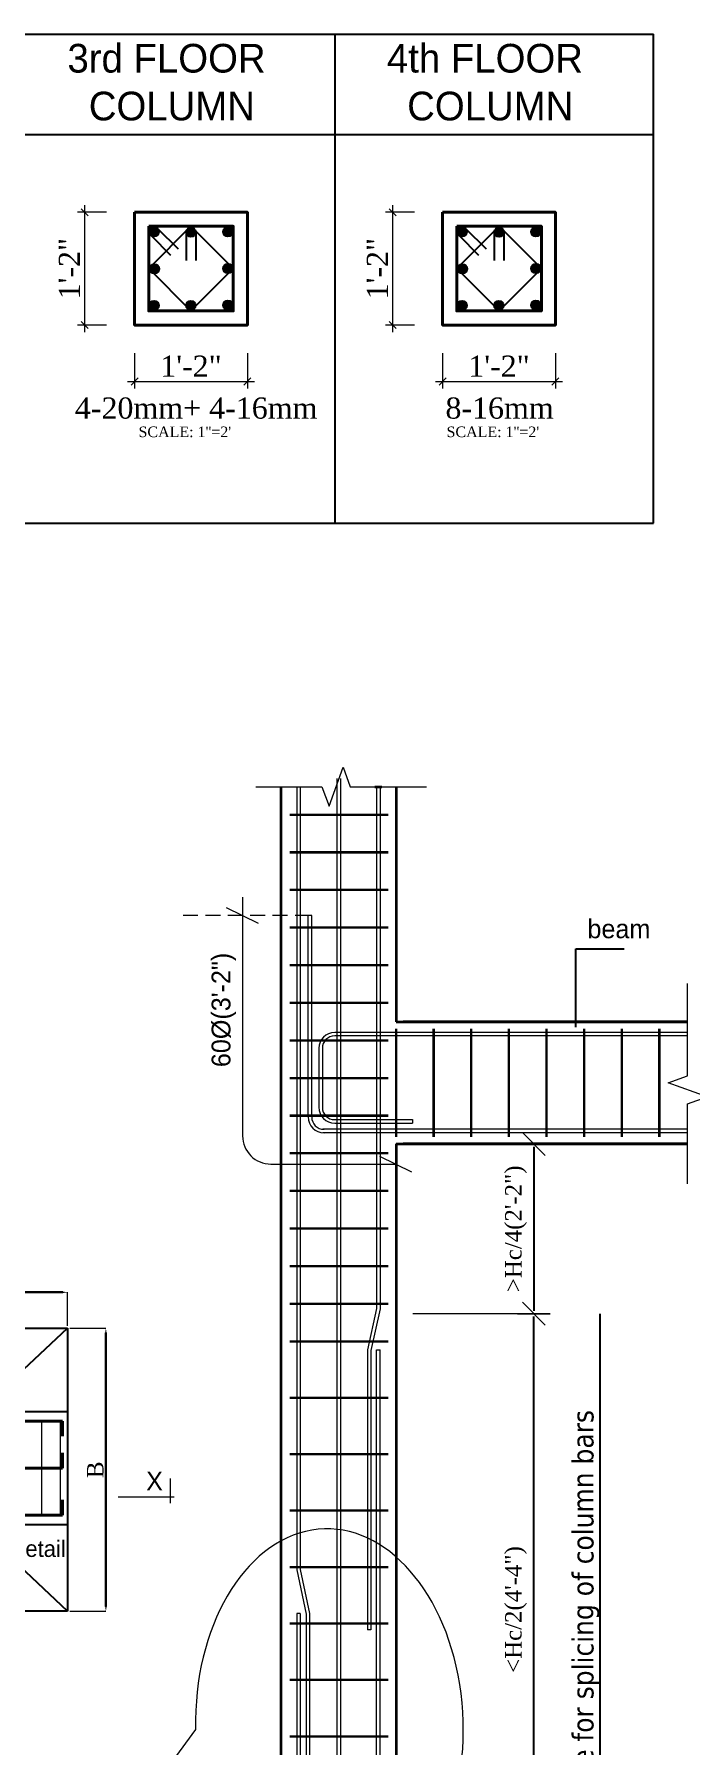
# Model space of a CAD drawing. Header units: inches. Extents: x -12073856 to 12321241, y -1226296 to 1319224.
# Drawn here: x 122845 to 123124, y 44705 to 45433 of the extents above; entities that cross this region are included whole.
import ezdxf

# ---------------------------------------------------------------- set-up
doc = ezdxf.new("R2010")
doc.units = ezdxf.units.IN
doc.header["$MEASUREMENT"] = 0
doc.header["$PDMODE"] = 35
doc.linetypes.add('ACAD_ISO04W100', pattern=[30, 24, -3, 0, -3])
doc.linetypes.add('HIDDEN', pattern=[9.525, 6.35, -3.175])
for name, color, linetype, lineweight in [('cl', 4, 'ACAD_ISO04W100', 15), ('colfill', 21, 'Continuous', 0), ('Column', 181, 'Continuous', 40), ('D-DIM', 5, 'Continuous', 18), ('DIM', 6, 'Continuous', 9), ('DIM_LINE', 173, 'Continuous', 20), ('dimension line', 252, 'Continuous', 9), ('Hatch', 9, 'Continuous', 9), ('REINFORCEMENT', 2, 'Continuous', 40), ('STIRRUPS', 14, 'Continuous', 18), ('TEXT', 255, 'Continuous', 35), ('Text 0.200', 122, 'Continuous', 20), ('tiles', 30, 'Continuous', 5), ('TRENCH', 1, 'Continuous', 35), ('WALL', 1, 'Continuous', 30)]:
    doc.layers.add(name, color=color, linetype=linetype, lineweight=lineweight)
for name, color, linetype in [('hatch2', 1, 'Continuous'), ('plan wall', 7, 'Continuous'), ('STIRRUP', 10, 'Continuous')]:
    doc.layers.add(name, color=color, linetype=linetype)
doc.styles.add('ordinary', font='times.ttf')
doc.styles.add('TAHOMA', font='tahoma.ttf', dxfattribs={"height": 9})
doc.styles.add('Text', font='GOTHIC.TTF', dxfattribs={"height": 6})
doc.styles.add('TEXT-4', font='times.ttf', dxfattribs={"height": 7})
doc.styles.add('times new roman', font='times.ttf', dxfattribs={"height": 7})
doc.dimstyles.new('ARROW', dxfattribs={"dimscale": 96, "dimtxt": 9, "dimasz": 0.125, "dimexe": 0.078125, "dimexo": 0.09375, "dimgap": 0.03125, "dimtad": 1, "dimdec": 0, "dimzin": 3, "dimdsep": 46, "dimlunit": 4, "dimtxsty": 'TAHOMA', "dimcen": 0.09375, "dimclrd": 256, "dimclre": 256, "dimclrt": 256, "dimadec": 0, "dimazin": 0, "dimtfac": 1, "dimtdec": 0, "dimtmove": 0, "dimatfit": 3, "dimfxl": 1, "dimfrac": 2, "dimtolj": 1, "dimtzin": 0, "dimarcsym": 0})
doc.dimstyles.new('DIM-4', dxfattribs={"dimtxt": 4, "dimasz": 2, "dimexe": 0, "dimexo": 1, "dimgap": 1, "dimtad": 1, "dimdec": 0, "dimlfac": 0.5, "dimzin": 3, "dimdsep": 46, "dimlunit": 4, "dimtxsty": 'TEXT-4', "dimcen": 0.09, "dimadec": 0, "dimazin": 0, "dimtfac": 1, "dimtdec": 0, "dimtix": 1, "dimtofl": 0, "dimtmove": 2, "dimatfit": 2, "dimfxl": 1, "dimtolj": 1, "dimtzin": 0, "dimlwe": 5, "dimarcsym": 0})
doc.dimstyles.new("gan2'", dxfattribs={"dimscale": 96, "dimtxt": 0.09375, "dimasz": 0.012, "dimexe": 0.09375, "dimexo": 0.15625, "dimgap": 0.03, "dimtad": 1, "dimdec": 1, "dimlfac": 0.25, "dimzin": 3, "dimdsep": 46, "dimlunit": 4, "dimtxsty": 'times new roman', "dimblk": 'gg', "dimcen": 0.09375, "dimdle": 0.09375, "dimse1": 1, "dimse2": 1, "dimclre": 34, "dimadec": 0, "dimazin": 0, "dimtfac": 1, "dimtdec": 1, "dimtix": 1, "dimtmove": 0, "dimatfit": 3, "dimfxl": 1, "dimfrac": 2, "dimtolj": 1, "dimtzin": 1, "dimarcsym": 0})
doc.dimstyles.new('nir24', dxfattribs={"dimscale": 0.25, "dimtxt": 9, "dimasz": 3, "dimexe": 3, "dimexo": 12, "dimgap": 2, "dimtad": 1, "dimdec": 0, "dimzin": 3, "dimlunit": 4, "dimtxsty": 'ordinary', "dimblk": 'OBLIQUE', "dimcen": 2.5, "dimdle": 3, "dimclrt": 3, "dimadec": 0, "dimazin": 0, "dimtfac": 1, "dimtdec": 0, "dimtmove": 2, "dimatfit": 3, "dimfxl": 1, "dimarcsym": 0})

# ---------------------------------------------------------------- blocks, each defined once
blk = doc.blocks.new('_Oblique')
at = {"color": 0, "linetype": 'ByBlock', "lineweight": -2}
blk.add_line((-0.5, -0.5), (0.5, 0.5), dxfattribs=at)
blk = doc.blocks.new('*D2598')
at = {"layer": 'Defpoints', "color": 0, "transparency": 16777216}
for p in [(20574.45, -10756.86), (20569.13, -10768.86), (20574.45, -10768.86)]:
    blk.add_point(p, dxfattribs=at)
at = {"layer": 'DIM_LINE', "color": 0, "lineweight": -2, "transparency": 16777216}
for p, q in [((20571.45, -10756.86), (20568.38, -10756.86)), ((20569.13, -10756.11), (20569.13, -10769.61)), ((20571.45, -10768.86), (20568.38, -10768.86))]:
    blk.add_line(p, q, dxfattribs=at)
at = {"layer": 'DIM_LINE', "color": 0, "lineweight": -2, "transparency": 16777216, "xscale": 0.75, "yscale": 0.75, "zscale": 0.75}
for p, rotation in [((20569.13, -10756.86), 90), ((20569.13, -10768.86), 270)]:
    blk.add_blockref('_Oblique', p, dxfattribs=dict(at, rotation=rotation))
at = {"layer": 'DIM_LINE', "color": 3, "transparency": 16777216, "insert": (20567.51, -10762.86), "char_height": 2.25, "attachment_point": 5, "rotation": 90, "style": 'ordinary'}
blk.add_mtext('1\'-2"', dxfattribs=at)
blk = doc.blocks.new('*D2599')
at = {"layer": 'Defpoints', "color": 0, "transparency": 16777216}
for p in [(20574.45, -10768.86), (20586.45, -10768.86), (20586.45, -10774.86)]:
    blk.add_point(p, dxfattribs=at)
at = {"layer": 'DIM_LINE', "color": 0, "lineweight": -2, "transparency": 16777216}
for p, q in [((20574.45, -10771.86), (20574.45, -10775.61)), ((20586.45, -10771.86), (20586.45, -10775.61)), ((20573.7, -10774.86), (20587.2, -10774.86))]:
    blk.add_line(p, q, dxfattribs=at)
at = {"layer": 'DIM_LINE', "color": 0, "lineweight": -2, "transparency": 16777216, "xscale": 0.75, "yscale": 0.75, "zscale": 0.75, "rotation": 180}
blk.add_blockref('_Oblique', (20574.45, -10774.86), dxfattribs=at)
at = {"layer": 'DIM_LINE', "color": 0, "lineweight": -2, "transparency": 16777216, "xscale": 0.75, "yscale": 0.75, "zscale": 0.75}
blk.add_blockref('_Oblique', (20586.45, -10774.86), dxfattribs=at)
at = {"layer": 'DIM_LINE', "color": 3, "transparency": 16777216, "insert": (20580.45, -10773.23), "char_height": 2.25, "attachment_point": 5, "style": 'ordinary'}
blk.add_mtext('1\'-2"', dxfattribs=at)
blk = doc.blocks.new('*D2600')
at = {"layer": 'Defpoints', "color": 0, "transparency": 16777216}
for p in [(20607.21, -10756.86), (20601.89, -10768.86), (20607.21, -10768.86)]:
    blk.add_point(p, dxfattribs=at)
at = {"layer": 'DIM_LINE', "color": 0, "lineweight": -2, "transparency": 16777216}
for p, q in [((20604.21, -10756.86), (20601.14, -10756.86)), ((20601.89, -10756.11), (20601.89, -10769.61)), ((20604.21, -10768.86), (20601.14, -10768.86))]:
    blk.add_line(p, q, dxfattribs=at)
at = {"layer": 'DIM_LINE', "color": 0, "lineweight": -2, "transparency": 16777216, "xscale": 0.75, "yscale": 0.75, "zscale": 0.75}
for p, rotation in [((20601.89, -10756.86), 90), ((20601.89, -10768.86), 270)]:
    blk.add_blockref('_Oblique', p, dxfattribs=dict(at, rotation=rotation))
at = {"layer": 'DIM_LINE', "color": 3, "transparency": 16777216, "insert": (20600.27, -10762.86), "char_height": 2.25, "attachment_point": 5, "rotation": 90, "style": 'ordinary'}
blk.add_mtext('1\'-2"', dxfattribs=at)
blk = doc.blocks.new('*D2601')
at = {"layer": 'Defpoints', "color": 0, "transparency": 16777216}
for p in [(20607.21, -10768.86), (20619.21, -10768.86), (20619.21, -10774.86)]:
    blk.add_point(p, dxfattribs=at)
at = {"layer": 'DIM_LINE', "color": 0, "lineweight": -2, "transparency": 16777216}
for p, q in [((20607.21, -10771.86), (20607.21, -10775.61)), ((20619.21, -10771.86), (20619.21, -10775.61)), ((20606.46, -10774.86), (20619.96, -10774.86))]:
    blk.add_line(p, q, dxfattribs=at)
at = {"layer": 'DIM_LINE', "color": 0, "lineweight": -2, "transparency": 16777216, "xscale": 0.75, "yscale": 0.75, "zscale": 0.75, "rotation": 180}
blk.add_blockref('_Oblique', (20607.21, -10774.86), dxfattribs=at)
at = {"layer": 'DIM_LINE', "color": 0, "lineweight": -2, "transparency": 16777216, "xscale": 0.75, "yscale": 0.75, "zscale": 0.75}
blk.add_blockref('_Oblique', (20619.21, -10774.86), dxfattribs=at)
at = {"layer": 'DIM_LINE', "color": 3, "transparency": 16777216, "insert": (20613.21, -10773.23), "char_height": 2.25, "attachment_point": 5, "style": 'ordinary'}
blk.add_mtext('1\'-2"', dxfattribs=at)
blk = doc.blocks.new('*D709')
at = {"layer": 'Defpoints', "color": 0, "lineweight": 30, "transparency": 16777216}
for p in [(880275.83, -14779.13), (880275.83, -14794.4), (880396.31, -14794.4)]:
    blk.add_point(p, dxfattribs=at)
at = {"layer": 'DIM', "color": 0, "lineweight": 5, "transparency": 16777216}
for p, q in [((880275.83, -14793.4), (880275.83, -14779.13)), ((880396.31, -14793.4), (880396.31, -14779.13))]:
    blk.add_line(p, q, dxfattribs=at)
at = {"layer": 'DIM', "color": 0, "lineweight": -2, "transparency": 16777216}
blk.add_line((880394.31, -14779.13), (880277.83, -14779.13), dxfattribs=at)
at = {"layer": 'DIM', "color": 0, "lineweight": 30, "transparency": 16777216}
for points in [[(880277.83, -14778.8), (880277.83, -14779.46), (880275.83, -14779.13)], [(880394.31, -14778.8), (880394.31, -14779.46), (880396.31, -14779.13)]]:
    blk.add_solid(points, dxfattribs=at)
at = {"layer": 'DIM', "color": 0, "transparency": 16777216, "insert": (880336.07, -14774.63), "char_height": 7, "attachment_point": 5, "style": 'TEXT-4'}
blk.add_mtext('\\A1;L', dxfattribs=at)
blk = doc.blocks.new('*D710')
at = {"layer": 'Defpoints', "color": 0, "lineweight": 30, "transparency": 16777216}
for p in [(880396.31, -14794.4), (880396.31, -14914.82), (880412.62, -14914.82)]:
    blk.add_point(p, dxfattribs=at)
at = {"layer": 'DIM', "color": 0, "lineweight": 5, "transparency": 16777216}
for p, q in [((880397.31, -14794.4), (880412.62, -14794.4)), ((880397.31, -14914.82), (880412.62, -14914.82))]:
    blk.add_line(p, q, dxfattribs=at)
at = {"layer": 'DIM', "color": 0, "lineweight": -2, "transparency": 16777216}
blk.add_line((880412.62, -14796.4), (880412.62, -14912.82), dxfattribs=at)
at = {"layer": 'DIM', "color": 0, "lineweight": 30, "transparency": 16777216}
for points in [[(880412.29, -14796.4), (880412.95, -14796.4), (880412.62, -14794.4)], [(880412.29, -14912.82), (880412.95, -14912.82), (880412.62, -14914.82)]]:
    blk.add_solid(points, dxfattribs=at)
at = {"layer": 'DIM', "color": 0, "transparency": 16777216, "insert": (880408.12, -14854.61), "char_height": 7, "attachment_point": 5, "rotation": 90, "style": 'TEXT-4'}
blk.add_mtext('\\A1;B', dxfattribs=at)
blk = doc.blocks.new('gg')
at = {"layer": 'DIM'}
for p, q in [((-4.24, -4.24), (4.24, 4.24)), ((0, 6), (0, -6))]:
    blk.add_line(p, q, dxfattribs=at)
blk = doc.blocks.new('*D901')
at = {"layer": 'Defpoints', "color": 0, "lineweight": -2, "transparency": 16777216}
for p in [(78090.58, 75599.17), (78090.58, 75527), (78128.79, 75527)]:
    blk.add_point(p, dxfattribs=at)
at = {"layer": 'DIM', "color": 0, "lineweight": -2, "transparency": 16777216}
blk.add_line((78128.79, 75598.01), (78128.79, 75528.15), dxfattribs=at)
at = {"layer": 'DIM', "color": 0, "lineweight": -2, "transparency": 16777216, "xscale": 1.152, "yscale": 1.152, "zscale": 1.152}
for p, rotation in [((78128.79, 75599.17), 90), ((78128.79, 75527), 270)]:
    blk.add_blockref('gg', p, dxfattribs=dict(at, rotation=rotation))
at = {"layer": 'DIM', "color": 0, "transparency": 16777216, "insert": (78121.21, 75563.08), "char_height": 7, "attachment_point": 5, "rotation": 90, "style": 'times new roman'}
blk.add_mtext('\\A1;>Hc/4(2\'-2")', dxfattribs=at)
blk = doc.blocks.new('*D903')
at = {"layer": 'Defpoints', "color": 0, "lineweight": -2, "transparency": 16777216}
for p in [(78128.79, 75527), (78128.79, 75527), (78053.04, 75275.33)]:
    blk.add_point(p, dxfattribs=at)
at = {"layer": 'DIM', "color": 0, "lineweight": -2, "transparency": 16777216}
blk.add_line((78128.79, 75276.48), (78128.79, 75525.85), dxfattribs=at)
at = {"layer": 'DIM', "color": 0, "lineweight": -2, "transparency": 16777216, "xscale": 1.152, "yscale": 1.152, "zscale": 1.152}
for p, rotation in [((78128.79, 75527), 90), ((78128.79, 75275.33), 270)]:
    blk.add_blockref('gg', p, dxfattribs=dict(at, rotation=rotation))
at = {"layer": 'DIM', "color": 0, "transparency": 16777216, "insert": (78121.21, 75401.17), "char_height": 7, "attachment_point": 5, "rotation": 90, "style": 'times new roman'}
blk.add_mtext('\\A1;<Hc/2(4\'-4")', dxfattribs=at)
blk = doc.blocks.new('*D904')
at = {"layer": 'Defpoints', "color": 0, "lineweight": -2, "transparency": 16777216}
for p in [(78156.98, 75527), (78156.98, 75527), (78081.24, 75275.33)]:
    blk.add_point(p, dxfattribs=at)
at = {"layer": 'DIM', "lineweight": -2, "transparency": 16777216}
for p, q in [((78156.89, 75527), (78156.9, 75527)), ((78156.98, 75275.46), (78156.98, 75526.88)), ((78081.33, 75275.33), (78157.06, 75275.33))]:
    blk.add_line(p, q, dxfattribs=at)
for points in [[(78156.96, 75526.88), (78157, 75526.88), (78156.98, 75527)], [(78156.96, 75275.46), (78157, 75275.46), (78156.98, 75275.33)]]:
    blk.add_solid(points, dxfattribs=at)
at = {"layer": 'DIM', "transparency": 16777216, "insert": (78150.94, 75401.17), "char_height": 9, "attachment_point": 5, "rotation": 90, "style": 'TAHOMA'}
blk.add_mtext('\\A1;zone for splicing of column bars', dxfattribs=at)
blk = doc.blocks.new('ger')
at = {"layer": 'WALL'}
for points in [[(20577.02, -10758.93, 1), (20576.02, -10758.93, 1)], [(20580.93, -10758.84), (20580.59, -10758.5, 0.144285), (20580.31, -10758.5), (20579.97, -10758.84, 0.071771), (20579.95, -10758.98, 1), (20580.95, -10758.98, 0.071771)], [(20580.95, -10758.98, 0.071771), (20580.93, -10758.84), (20580.59, -10758.5, 0.500874), (20579.95, -10758.98, 1)], [(20580.31, -10758.5, 0.254706), (20579.97, -10758.84)], [(20584.88, -10758.93, 1), (20583.88, -10758.93, 1)], [(20609.78, -10758.93, 1), (20608.78, -10758.93, 1)], [(20613.69, -10758.84), (20613.35, -10758.5, 0.144285), (20613.07, -10758.5), (20612.73, -10758.84, 0.071771), (20612.71, -10758.98, 1), (20613.71, -10758.98, 0.071771)], [(20613.71, -10758.98, 0.071771), (20613.69, -10758.84), (20613.35, -10758.5, 0.500874), (20612.71, -10758.98, 1)], [(20613.07, -10758.5, 0.254706), (20612.73, -10758.84)], [(20617.64, -10758.93, 1), (20616.64, -10758.93, 1)], [(20577.06, -10762.87, 0.511362), (20576.41, -10762.4), (20576.09, -10762.71, 0.080168), (20576.06, -10762.87, 0.058365), (20576.08, -10762.99), (20576.45, -10763.36, 0.484286)], [(20576.41, -10762.4, 0.237), (20576.09, -10762.71)], [(20584.47, -10763.33), (20584.86, -10762.95, 0.052489), (20584.87, -10762.84, 0.034708), (20584.86, -10762.77), (20584.44, -10762.35, 0.45547), (20583.87, -10762.84, 0.477075)], [(20584.87, -10762.84, 0.034708), (20584.86, -10762.77), (20584.44, -10762.35, 0.45547), (20583.87, -10762.84, 1)], [(20583.87, -10762.84, 0.477075), (20584.47, -10763.33), (20584.86, -10762.95, 1.110794)], [(20609.82, -10762.87, 0.511362), (20609.17, -10762.4), (20608.85, -10762.71, 0.080168), (20608.82, -10762.87, 0.058365), (20608.84, -10762.99), (20609.21, -10763.36, 0.484286)], [(20609.17, -10762.4, 0.237), (20608.85, -10762.71)], [(20617.23, -10763.33), (20617.62, -10762.95, 0.052489), (20617.63, -10762.84, 0.034708), (20617.62, -10762.77), (20617.2, -10762.35, 0.45547), (20616.63, -10762.84, 0.477075)], [(20617.63, -10762.84, 0.034708), (20617.62, -10762.77), (20617.2, -10762.35, 0.45547), (20616.63, -10762.84, 1)], [(20616.63, -10762.84, 0.477075), (20617.23, -10763.33), (20617.62, -10762.95, 1.110794)], [(20576.08, -10762.99, 0.283339), (20576.45, -10763.36)], [(20608.84, -10762.99, 0.283339), (20609.21, -10763.36)], [(20577.02, -10766.78, 1), (20576.02, -10766.78, 1)], [(20580.93, -10766.87, 1.094432), (20579.94, -10766.78, 0.036304), (20579.95, -10766.85), (20580.37, -10767.28, 0.081524), (20580.53, -10767.27)], [(20580.93, -10766.87, 1.094432), (20579.94, -10766.78, 0.468042), (20580.53, -10767.27)], [(20584.88, -10766.76, 1), (20583.88, -10766.76, 1)], [(20609.78, -10766.78, 1), (20608.78, -10766.78, 1)], [(20613.69, -10766.87, 1.094432), (20612.7, -10766.78, 0.036304), (20612.71, -10766.85), (20613.13, -10767.28, 0.081524), (20613.29, -10767.27)], [(20613.69, -10766.87, 1.094432), (20612.7, -10766.78, 0.468042), (20613.29, -10767.27)], [(20617.64, -10766.76, 1), (20616.64, -10766.76, 1)], [(20579.95, -10766.85, 0.331526), (20580.37, -10767.28)], [(20612.71, -10766.85, 0.331526), (20613.13, -10767.28)]]:
    blk.add_hatch(color=256, dxfattribs=at).paths.add_polyline_path(points)
at = {"layer": 'Column'}
for points in [[(20574.45, -10756.86), (20586.45, -10756.86), (20586.45, -10768.86), (20574.45, -10768.86), (20574.45, -10756.86)], [(20607.21, -10756.86), (20619.21, -10756.86), (20619.21, -10768.86), (20607.21, -10768.86), (20607.21, -10756.86)]]:
    blk.add_lwpolyline(points, dxfattribs=at)
for points in [[(20575.95, -10758.36), (20584.95, -10758.36), (20584.95, -10767.36), (20575.95, -10767.36)], [(20608.71, -10758.36), (20617.71, -10758.36), (20617.71, -10767.36), (20608.71, -10767.36)]]:
    blk.add_lwpolyline(points, close=True, dxfattribs=at)
at = {"layer": 'STIRRUP'}
for p, q in [((20580.45, -10758.36), (20575.95, -10762.86)), ((20576.89, -10758.59), (20579.09, -10760.76)), ((20579.95, -10758.98), (20579.95, -10761.98)), ((20584.95, -10762.86), (20580.45, -10758.36)), ((20580.95, -10758.98), (20580.95, -10761.98)), ((20613.21, -10758.36), (20608.71, -10762.86)), ((20609.65, -10758.59), (20611.85, -10760.76)), ((20612.71, -10758.98), (20612.71, -10761.98)), ((20617.71, -10762.86), (20613.21, -10758.36)), ((20613.71, -10758.98), (20613.71, -10761.98)), ((20576.22, -10759.32), (20578.27, -10761.43)), ((20608.98, -10759.32), (20611.03, -10761.43)), ((20575.95, -10762.86), (20580.45, -10767.36)), ((20580.45, -10767.36), (20584.95, -10762.86)), ((20608.71, -10762.86), (20613.21, -10767.36)), ((20613.21, -10767.36), (20617.71, -10762.86))]:
    blk.add_line(p, q, dxfattribs=at)
for centre in [(20576.52, -10758.93), (20580.45, -10758.98), (20584.38, -10758.93), (20609.28, -10758.93), (20613.21, -10758.98), (20617.14, -10758.93), (20576.56, -10762.87), (20584.37, -10762.84), (20609.32, -10762.87), (20617.13, -10762.84), (20576.52, -10766.78), (20580.44, -10766.78), (20584.38, -10766.76), (20609.28, -10766.78), (20613.2, -10766.78), (20617.14, -10766.76)]:
    blk.add_circle(centre, 0.5, dxfattribs=at)
at = {"layer": 'Text 0.200', "attachment_point": 1, "style": 'ordinary'}
for s, insert, char_height, width in [('4-20mm+ 4-16mm', (20568.1, -10776.56), 2.25, 28.8016), ('8-16mm', (20607.51, -10776.56), 2.25, 28.8016), ("SCALE: 1''=2'", (20574.87, -10779.65), 1.125, 12.0428), ("SCALE: 1''=2'", (20607.63, -10779.65), 1.125, 12.0428)]:
    blk.add_mtext(s, dxfattribs=dict(at, insert=insert, char_height=char_height, width=width))
at = {"layer": 'DIM_LINE'}
for base, p1, p2, picture, middle in [((20569.13, -10768.86), (20574.45, -10756.86), (20574.45, -10768.86), '*D2598', (20567.51, -10762.86)), ((20601.89, -10768.86), (20607.21, -10756.86), (20607.21, -10768.86), '*D2600', (20600.27, -10762.86))]:
    dim = blk.add_linear_dim(base=base, p1=p1, p2=p2, angle=90, text='1\'-2"', dimstyle='nir24', dxfattribs=at)
    dim.commit()
    dim.dimension.update_dxf_attribs({"geometry": picture, "text_midpoint": middle})
for base, p1, p2, picture, middle in [((20586.45, -10774.86), (20574.45, -10768.86), (20586.45, -10768.86), '*D2599', (20580.45, -10773.23)), ((20619.21, -10774.86), (20607.21, -10768.86), (20619.21, -10768.86), '*D2601', (20613.21, -10773.23))]:
    dim = blk.add_linear_dim(base=base, p1=p1, p2=p2, text='1\'-2"', dimstyle='nir24', dxfattribs=at)
    dim.commit()
    dim.dimension.update_dxf_attribs({"geometry": picture, "text_midpoint": middle})
blk = doc.blocks.new('MMMMM')
at = {"layer": 'DIM'}
for p, q in [((880440.08, -14868.78), (880440.08, -14858.31)), ((880441.65, -14866.3), (880417.91, -14866.3))]:
    blk.add_line(p, q, dxfattribs=at)
at = {"layer": 'hatch2'}
for p, q in [((880275.83, -14794.4), (880396.31, -14794.4)), ((880351.41, -14836.52), (880396.31, -14794.4)), ((880396.31, -14794.4), (880396.31, -14914.82)), ((880396.31, -14914.82), (880351.41, -14872.52)), ((880396.31, -14914.8), (880275.83, -14914.8))]:
    blk.add_line(p, q, dxfattribs=at)
at = {"layer": 'REINFORCEMENT', "color": 7}
for p, q in [((880238.15, -14833.89), (880394.1, -14833.89)), ((880394.1, -14840.34), (880394.1, -14833.89)), ((880394.1, -14853.89), (880394.1, -14847.44)), ((880236.63, -14853.89), (880394.1, -14853.89)), ((880394.1, -14873.89), (880394.1, -14867.44)), ((880238.15, -14873.89), (880394.1, -14873.89))]:
    blk.add_line(p, q, dxfattribs=at)
at = {"layer": 'tiles'}
for p, q in [((880385.21, -14833.89), (880385.21, -14873.89)), ((880393.21, -14833.89), (880393.21, -14873.89))]:
    blk.add_line(p, q, dxfattribs=at)
at = {"layer": 'WALL', "color": 6, "lineweight": -3}
for p, q in [((880238.15, -14829.89), (880396.31, -14829.89)), ((880238.15, -14877.89), (880396.31, -14877.89))]:
    blk.add_line(p, q, dxfattribs=at)
at = {"layer": 'TEXT', "style": 'Text'}
for s, height, p in [('X', 8, (880429.75, -14863.43)), ('refer col. detail', 7, (880334.15, -14891.7))]:
    blk.add_text(s, height=height, dxfattribs=at).set_placement(p)
at = {"layer": 'DIM'}
dim = blk.add_linear_dim(base=(880275.83, -14779.13), p1=(880396.31, -14794.4), p2=(880275.83, -14794.4), text='L', dimstyle='DIM-4', dxfattribs=at)
dim.commit()
dim.dimension.update_dxf_attribs({"geometry": '*D709', "text_midpoint": (880336.07, -14774.63)})
dim = blk.add_linear_dim(base=(880412.62, -14914.82), p1=(880396.31, -14794.4), p2=(880396.31, -14914.82), angle=90, text='B', dimstyle='DIM-4', dxfattribs=at)
dim.commit()
dim.dimension.update_dxf_attribs({"geometry": '*D710', "text_midpoint": (880408.12, -14854.61)})
blk = doc.blocks.new('EWTDF')
at = {"layer": 'colfill'}
for p, q in [((78061.92, 75511.66), (78063.42, 75511.66)), ((78059.46, 75392.57), (78057.96, 75392.57))]:
    blk.add_line(p, q, dxfattribs=at)
at = {"layer": 'DIM', "linetype": 'HIDDEN'}
blk.add_line((78033.54, 75696.34), (77978.67, 75696.34), dxfattribs=at)
at = {"layer": 'DIM'}
for p, q in [((77997.87, 75699.78), (78011.55, 75693.1)), ((78063.12, 75594.06), (78076.8, 75587.37)), ((78135.7, 75527), (78077.35, 75527)), ((77984.9, 75350.21), (77952.72, 75306.18))]:
    blk.add_line(p, q, dxfattribs=at)
blk.add_lwpolyline([(78004.91, 75704.18), (78004.91, 75602.62, 0.414214), (78016.91, 75590.62), (78070.17, 75590.62)], format="xyb", dxfattribs=at)
blk.add_ellipse((78041.83, 75351.48), major_axis=(-1.88, 84), ratio=0.677645, start_param=1.968998, end_param=7.853982, dxfattribs=at)
at = {"layer": 'Hatch', "linetype": 'Continuous'}
for points in [[(78010.5, 75751.14), (78038.65, 75751.14), (78041.65, 75742.9), (78047.65, 75759.38), (78050.65, 75751.14), (78083.16, 75751.14)], [(78194.22, 75582.29), (78194.22, 75616.19), (78202.47, 75619.19), (78185.98, 75625.19), (78194.22, 75628.19), (78194.22, 75667.43)]]:
    blk.add_lwpolyline(points, dxfattribs=at)
at = {"layer": 'STIRRUPS', "const_width": 1}
for points in [[(78066.92, 75739.22), (78024.92, 75739.22)], [(78066.92, 75723.22), (78024.92, 75723.22)], [(78066.92, 75707.22), (78024.92, 75707.22)], [(78066.92, 75691.22), (78024.92, 75691.22)], [(78066.92, 75675.22), (78024.92, 75675.22)], [(78066.92, 75659.22), (78024.92, 75659.22)], [(78066.92, 75643.22), (78024.92, 75643.22)], [(78070.17, 75648.17), (78070.17, 75602.12)], [(78086.17, 75648.17), (78086.17, 75602.12)], [(78102.17, 75648.17), (78102.17, 75602.12)], [(78118.17, 75648.17), (78118.17, 75602.12)], [(78134.17, 75648.17), (78134.17, 75602.12)], [(78150.17, 75648.17), (78150.17, 75602.12)], [(78166.17, 75648.17), (78166.17, 75602.12)], [(78182.17, 75648.17), (78182.17, 75602.12)], [(78066.92, 75627.22), (78024.92, 75627.22)], [(78066.92, 75611.22), (78024.92, 75611.22)], [(78066.92, 75611.22), (78024.92, 75611.22)], [(78066.92, 75595.22), (78024.92, 75595.22)], [(78066.92, 75579.22), (78024.92, 75579.22)], [(78066.92, 75563.22), (78024.92, 75563.22)], [(78066.92, 75547.22), (78024.92, 75547.22)], [(78066.92, 75531.22), (78024.92, 75531.22)], [(78066.92, 75515.22), (78024.92, 75515.22)], [(78066.92, 75491.22), (78024.92, 75491.22)], [(78066.92, 75467.22), (78024.92, 75467.22)], [(78066.92, 75443.22), (78024.92, 75443.22)], [(78066.92, 75419.22), (78024.92, 75419.22)], [(78066.92, 75395.22), (78024.92, 75395.22)], [(78066.92, 75371.22), (78024.92, 75371.22)], [(78066.92, 75347.22), (78024.92, 75347.22)]]:
    blk.add_lwpolyline(points, dxfattribs=at)
at = {"layer": 'TRENCH'}
for p, q in [((78021.17, 75751.14), (78021.17, 75065.32)), ((78061.17, 75751.14), (78064.17, 75751.14)), ((78070.17, 75751.14), (78070.17, 75651.17)), ((78070.17, 75651.17), (78194.22, 75651.17)), ((78194.22, 75651.17), (78073.17, 75651.17)), ((78070.17, 75599.17), (78070.17, 75203.17)), ((78070.17, 75599.17), (78194.22, 75599.17)), ((78194.22, 75599.17), (78073.17, 75599.17))]:
    blk.add_line(p, q, dxfattribs=at)
at = {"layer": 'WALL', "color": 3, "lineweight": 0}
for p, q in [((78032.79, 75610.66), (78032.79, 75696.34)), ((78034.29, 75696.34), (78032.79, 75696.34)), ((78034.29, 75610.66), (78034.29, 75696.34)), ((78194.22, 75646.61), (78044.07, 75646.61)), ((78194.22, 75645.11), (78044.07, 75645.11)), ((78037.32, 75639.86), (78037.32, 75614.77)), ((78038.82, 75639.86), (78038.82, 75614.77)), ((78044.07, 75609.52), (78077.2, 75609.52)), ((78044.07, 75608.02), (78077.2, 75608.02)), ((78077.2, 75609.52), (78077.2, 75608.02)), ((78194.22, 75605.41), (78039.09, 75605.41)), ((78194.22, 75603.91), (78039.09, 75603.91)), ((78029.42, 75399.41), (78027.92, 75399.41))]:
    blk.add_line(p, q, dxfattribs=at)
for points in [[(78045.17, 75068.8), (78045.17, 75754.63)], [(78046.67, 75068.8), (78046.67, 75754.63)], [(78027.92, 75751.14), (78027.92, 75418.06), (78031.87, 75399.25), (78031.87, 75275.33)], [(78029.42, 75751.14), (78029.42, 75418.21), (78033.37, 75399.41), (78033.37, 75275.33)], [(78061.92, 75751.14), (78061.92, 75529.19), (78057.96, 75511.56), (78057.96, 75392.57)], [(78063.42, 75751.14), (78063.42, 75529.02), (78059.46, 75511.4), (78059.46, 75392.57)], [(78061.92, 75065.32), (78061.92, 75511.66)], [(78063.42, 75065.32), (78063.42, 75511.66)], [(78027.92, 75399.41), (78027.92, 75065.32)], [(78029.42, 75399.41), (78029.42, 75065.32)]]:
    blk.add_lwpolyline(points, dxfattribs=at)
for centre, radius, start, end in [((78044.07, 75639.86), 6.75, 90, 180), ((78044.07, 75639.86), 5.25, 90, 180), ((78044.07, 75614.77), 6.75, 180, 270), ((78044.07, 75614.77), 5.25, 180, 270), ((78039.54, 75610.66), 6.75, 180, 270), ((78039.54, 75610.66), 5.25, 180, 270)]:
    blk.add_arc(centre, radius, start, end, dxfattribs=at)
at = {"layer": 'DIM', "style": 'Text'}
blk.add_text(' beam', height=8, dxfattribs=at).set_placement((78148.62, 75686.68))
blk.add_text('60%%C(3\'-2")', height=8, rotation=90, dxfattribs=at).set_placement((77999.71, 75631.86))
at = {"layer": 'DIM'}
for p1, p2, text, picture, middle in [((78090.58, 75599.17), (78090.58, 75527), '>Hc/4(2\'-2")', '*D901', (78121.21, 75563.08)), ((78053.04, 75275.33), (78128.79, 75527), '<Hc/2(4\'-4")', '*D903', (78121.21, 75401.17))]:
    dim = blk.add_linear_dim(base=(78128.79, 75527), p1=p1, p2=p2, angle=90, text=text, dimstyle="gan2'", dxfattribs=at)
    dim.commit()
    dim.dimension.update_dxf_attribs({"geometry": picture, "text_midpoint": middle})
dim = blk.add_linear_dim(base=(78156.98, 75527), p1=(78081.24, 75275.33), p2=(78156.98, 75527), angle=90, text='zone for splicing of column bars', dimstyle='ARROW', override={"dimscale": 1, "dimtmove": 1}, dxfattribs=at)
dim.commit()
dim.dimension.update_dxf_attribs({"geometry": '*D904', "text_midpoint": (78150.94, 75401.17)})
blk.add_leader([(78146.69, 75648.92), (78146.69, 75682.17), (78167.27, 75682.17)], dimstyle='ARROW', override={"dimscale": 1, "dimgap": 0.03125, "dimtad": 0}, dxfattribs=at)

msp = doc.modelspace()

# ---------------------------------------------------------------- linework, layer by layer
at = {"layer": 'plan wall'}
for p, q in [((122388.44, 45433.12), (123108.34, 45433.12)), ((122972.88, 45225.2), (122972.88, 45433.12)), ((123108.34, 45225.2), (123108.34, 45433.12)), ((122388.44, 45390.51), (123108.34, 45390.51)), ((122388.44, 45225.2), (123108.34, 45225.2))]:
    msp.add_line(p, q, dxfattribs=at)

# ---------------------------------------------------------------- block references
at = {"color": 0, "lineweight": -3}
msp.add_blockref('EWTDF', (44928.58, -30638.06), dxfattribs=at)
at = {"layer": 'cl', "color": 18, "linetype": 'Continuous', "lineweight": 30, "true_color": 0x000000}
msp.add_blockref('MMMMM', (-757537.31, 59677.17), dxfattribs=at)
at = {"layer": 'D-DIM', "xscale": 4, "yscale": 4, "zscale": 4}
msp.add_blockref('ger', (40589.72, 88384.86), dxfattribs=at)

# ---------------------------------------------------------------- texts
at = {"layer": 'dimension line', "char_height": 11.616, "attachment_point": 2, "style": 'Text'}
for s, insert in [('\\A1;{\\H1.05x;3rd FLOOR\\P COLUMN}', (122901.11, 45429.01)), ('\\A1;{\\H1.05x;4th FLOOR\\P COLUMN}', (123036.56, 45429.01))]:
    msp.add_mtext(s, dxfattribs=dict(at, insert=insert))

doc.saveas('drawing.dxf')
